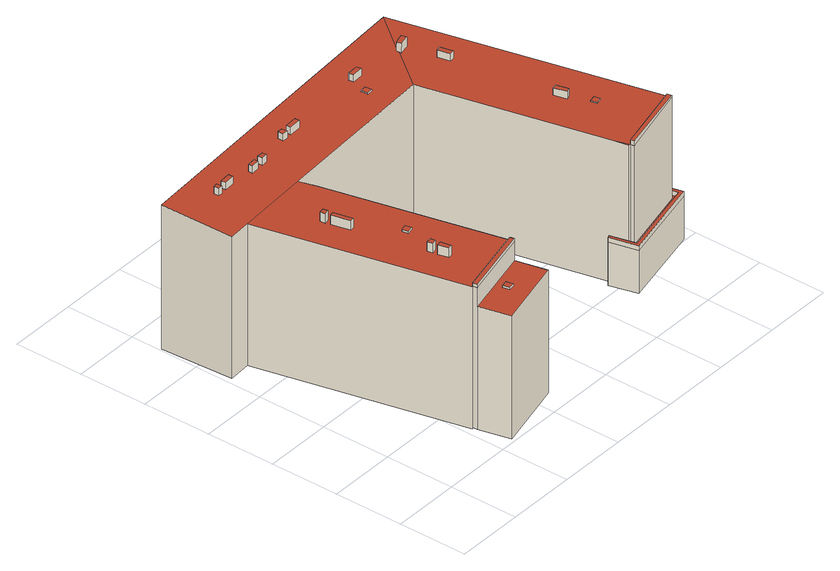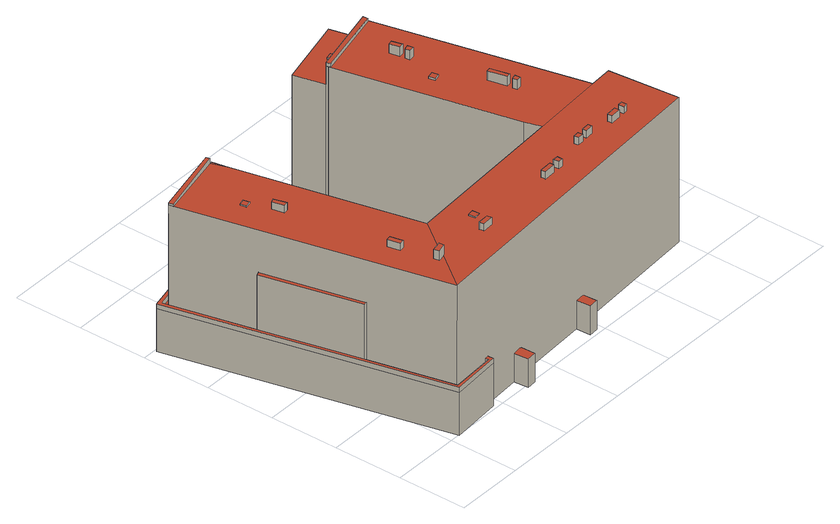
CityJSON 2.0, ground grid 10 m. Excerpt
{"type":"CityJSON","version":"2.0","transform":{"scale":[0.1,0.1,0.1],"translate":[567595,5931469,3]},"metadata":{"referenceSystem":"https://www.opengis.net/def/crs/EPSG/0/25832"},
"CityObjects":{
"building1":{"type":"Building","attributes":{"Grundfläche 2D":"1273.889647","Grundhöhe NN":"3.013"},"children":["building1-1","building1-2","building1-3","building1-4","building1-5","building1-6","building1-7","building1-8","building1-9","building1-10","building1-11","building1-12","building1-13","building1-14","building1-15","building1-16","building1-17","building1-18","building1-19","building1-20","building1-21"],"geometry":[{"type":"MultiSurface","lod":"3","boundaries":[[[0,1,2,3,4,5,6,7,8,9,10,11,12,13]],[[14,15,16,17,18,19,20,21,22]],[[23,24,25,26,27,28,29,30,31]],[[14,25,24,23,31,32,33,15]],[[34,27,26]],[[35,36,37,38]],[[39,40,41,42,43,44,45,46,47,48,49,50,51,52,53,54,55]],[[56,57,58,59]],[[60,61,62,63]],[[48,47,3,2]],[[4,3,47,46]],[[46,45,5,4]],[[6,44,43,7]],[[8,7,43,42]],[[9,8,42,41]],[[41,64,10,9]],[[64,65,11,10]],[[65,66,12,11]],[[66,67,13,12]],[[67,68,0,13]],[[68,69,1,0]],[[56,59,70,71]],[[57,56,71,72]],[[58,57,72,73]],[[33,32,74,75]],[[15,33,75,76]],[[16,15,76,77]],[[17,16,77,78]],[[17,78,79,37,18]],[[18,37,36,19]],[[19,36,80,81,20]],[[21,20,81,82]],[[22,21,82,83]],[[14,22,83,84]],[[25,14,84,85]],[[39,34,26,25,85,86,40]],[[34,39,55,27]],[[27,55,54,28]],[[28,54,53,29]],[[50,49,31,30,29,53,52,51]],[[2,1,69,87,70,59,58,73,88,63,62,89,74,32,31,49,48]],[[60,63,88,90]],[[61,60,90,91]],[[62,61,91,89]],[[38,37,79,92]],[[35,38,92,93]],[[36,35,93,80]],[[64,41,40,86,94]],[[65,64,94,95]],[[66,65,95,96]],[[67,66,96,97]],[[68,67,97,98]],[[98,87,69,68]],[[98,97,96,95,94,86,85,84,83,82,81,80,93,92,79,78,77,76,75,74,89,91,90,88,73,72,71,70,87]]],"semantics":{"surfaces":[{"type":"RoofSurface"},{"type":"WallSurface"},{"type":"GroundSurface"}],"values":[0,0,0,0,0,0,0,0,0,1,1,1,1,1,1,1,1,1,1,1,1,1,1,1,1,1,1,1,1,1,1,1,1,1,1,1,1,1,1,1,1,1,1,1,1,1,1,1,1,1,1,1,1,2]}}]},
"building1-1":{"type":"BuildingInstallation","parents":["building1"],"geometry":[{"type":"MultiSurface","lod":"3","boundaries":[[[99,100,101,102]],[[102,101,103,104]],[[99,102,104,105]],[[100,99,105,106]],[[101,100,106,103]]],"semantics":{"surfaces":[{"type":"RoofSurface"},{"type":"WallSurface"}],"values":[0,1,1,1,1]}}]},
"building1-2":{"type":"BuildingInstallation","parents":["building1"],"geometry":[{"type":"MultiSurface","lod":"3","boundaries":[[[107,108,109,110]],[[108,107,111,112]],[[110,109,113,114]],[[107,110,114,111]],[[109,108,112,113]]],"semantics":{"surfaces":[{"type":"RoofSurface"},{"type":"WallSurface"}],"values":[0,1,1,1,1]}}]},
"building1-3":{"type":"BuildingInstallation","parents":["building1"],"geometry":[{"type":"MultiSurface","lod":"3","boundaries":[[[115,116,117,118]],[[118,117,27,28]],[[115,118,28,29]],[[116,115,29,30]],[[117,116,30,27]]],"semantics":{"surfaces":[{"type":"RoofSurface"},{"type":"WallSurface"}],"values":[0,1,1,1,1]}}]},
"building1-4":{"type":"BuildingInstallation","parents":["building1"],"geometry":[{"type":"MultiSurface","lod":"3","boundaries":[[[119,120,121,122]],[[122,121,123,124]],[[119,122,124,125]],[[120,119,125,126]],[[121,120,126,123]]],"semantics":{"surfaces":[{"type":"RoofSurface"},{"type":"WallSurface"}],"values":[0,1,1,1,1]}}]},
"building1-5":{"type":"BuildingInstallation","parents":["building1"],"geometry":[{"type":"MultiSurface","lod":"3","boundaries":[[[127,128,129,130]],[[130,129,131,132]],[[132,133,127,130]],[[128,127,133,134]],[[134,131,129,128]]],"semantics":{"surfaces":[{"type":"RoofSurface"},{"type":"WallSurface"}],"values":[0,1,1,1,1]}}]},
"building1-6":{"type":"BuildingInstallation","parents":["building1"],"geometry":[{"type":"MultiSurface","lod":"3","boundaries":[[[135,136,137,138]],[[138,137,139,140]],[[135,138,140,141]],[[136,135,141,142]],[[137,136,142,139]]],"semantics":{"surfaces":[{"type":"RoofSurface"},{"type":"WallSurface"}],"values":[0,1,1,1,1]}}]},
"building1-7":{"type":"BuildingInstallation","parents":["building1"],"geometry":[{"type":"MultiSurface","lod":"3","boundaries":[[[143,144,145,146]],[[146,145,147,148]],[[143,146,148,149]],[[144,143,149,150]],[[145,144,150,147]]],"semantics":{"surfaces":[{"type":"RoofSurface"},{"type":"WallSurface"}],"values":[0,1,1,1,1]}}]},
"building1-8":{"type":"BuildingInstallation","parents":["building1"],"geometry":[{"type":"MultiSurface","lod":"3","boundaries":[[[151,152,153,154]],[[154,153,155,156]],[[151,154,156,157]],[[152,151,157,158]],[[153,152,158,155]]],"semantics":{"surfaces":[{"type":"RoofSurface"},{"type":"WallSurface"}],"values":[0,1,1,1,1]}}]},
"building1-9":{"type":"BuildingInstallation","parents":["building1"],"geometry":[{"type":"MultiSurface","lod":"3","boundaries":[[[159,160,161,162]],[[162,161,163,164]],[[159,162,164,165]],[[160,159,165,166]],[[161,160,166,163]]],"semantics":{"surfaces":[{"type":"RoofSurface"},{"type":"WallSurface"}],"values":[0,1,1,1,1]}}]},
"building1-10":{"type":"BuildingInstallation","parents":["building1"],"geometry":[{"type":"MultiSurface","lod":"3","boundaries":[[[167,168,169,170]],[[171,168,167,172,24]],[[171,173,169,168]],[[173,174,170,169]],[[23,172,167,170,174]]],"semantics":{"surfaces":[{"type":"RoofSurface"},{"type":"WallSurface"}],"values":[0,1,1,1,1]}}]},
"building1-11":{"type":"BuildingInstallation","parents":["building1"],"geometry":[{"type":"MultiSurface","lod":"3","boundaries":[[[175,176,177,178]],[[178,177,179,180]],[[175,178,180,181]],[[176,175,181,182]],[[177,176,182,179]]],"semantics":{"surfaces":[{"type":"RoofSurface"},{"type":"WallSurface"}],"values":[0,1,1,1,1]}}]},
"building1-12":{"type":"BuildingInstallation","parents":["building1"],"geometry":[{"type":"MultiSurface","lod":"3","boundaries":[[[183,184,185,186,187]],[[185,184,17,18]],[[186,185,18,19]],[[188,183,187,186,19,20]],[[184,183,188,17]]],"semantics":{"surfaces":[{"type":"RoofSurface"},{"type":"WallSurface"}],"values":[0,1,1,1,1]}}]},
"building1-13":{"type":"BuildingInstallation","parents":["building1"],"geometry":[{"type":"MultiSurface","lod":"3","boundaries":[[[189,190,191,192]],[[192,191,193,194]],[[189,192,194,195]],[[190,189,195,196]],[[191,190,196,193]]],"semantics":{"surfaces":[{"type":"RoofSurface"},{"type":"WallSurface"}],"values":[0,1,1,1,1]}}]},
"building1-14":{"type":"BuildingInstallation","parents":["building1"],"geometry":[{"type":"MultiSurface","lod":"3","boundaries":[[[197,198,199,200]],[[200,199,201,202]],[[197,200,202,203]],[[198,197,203,204]],[[199,198,204,201]]],"semantics":{"surfaces":[{"type":"RoofSurface"},{"type":"WallSurface"}],"values":[0,1,1,1,1]}}]},
"building1-15":{"type":"BuildingInstallation","parents":["building1"],"geometry":[{"type":"MultiSurface","lod":"3","boundaries":[[[205,206,207,208]],[[209,210,208,207]],[[210,211,205,208]],[[206,205,211,212]],[[207,206,212,209]]],"semantics":{"surfaces":[{"type":"RoofSurface"},{"type":"WallSurface"}],"values":[0,1,1,1,1]}}]},
"building1-16":{"type":"BuildingInstallation","parents":["building1"],"geometry":[{"type":"MultiSurface","lod":"3","boundaries":[[[213,214,215,216]],[[216,215,217,218]],[[213,216,218,219]],[[214,213,219,220]],[[215,214,220,217]]],"semantics":{"surfaces":[{"type":"RoofSurface"},{"type":"WallSurface"}],"values":[0,1,1,1,1]}}]},
"building1-17":{"type":"BuildingInstallation","parents":["building1"],"geometry":[{"type":"MultiSurface","lod":"3","boundaries":[[[221,222,223,224]],[[224,223,225,226]],[[226,227,221,224]],[[222,221,227,228]],[[228,225,223,222]]],"semantics":{"surfaces":[{"type":"RoofSurface"},{"type":"WallSurface"}],"values":[0,1,1,1,1]}}]},
"building1-18":{"type":"BuildingInstallation","parents":["building1"],"geometry":[{"type":"MultiSurface","lod":"3","boundaries":[[[229,230,231,232]],[[232,231,233,234]],[[229,232,234,235]],[[230,229,235,236]],[[231,230,236,233]]],"semantics":{"surfaces":[{"type":"RoofSurface"},{"type":"WallSurface"}],"values":[0,1,1,1,1]}}]},
"building1-19":{"type":"BuildingInstallation","parents":["building1"],"geometry":[{"type":"MultiSurface","lod":"3","boundaries":[[[237,238,239,240]],[[240,239,241,242]],[[237,240,242,243]],[[238,237,243,244]],[[239,238,244,241]]],"semantics":{"surfaces":[{"type":"RoofSurface"},{"type":"WallSurface"}],"values":[0,1,1,1,1]}}]},
"building1-20":{"type":"BuildingInstallation","parents":["building1"],"geometry":[{"type":"MultiSurface","lod":"3","boundaries":[[[245,246,247,248]],[[249,250,246,245]],[[248,247,251,252]],[[245,248,252,249]],[[250,251,247,246]]],"semantics":{"surfaces":[{"type":"RoofSurface"},{"type":"WallSurface"}],"values":[0,1,1,1,1]}}]},
"building1-21":{"type":"BuildingInstallation","parents":["building1"],"geometry":[{"type":"MultiSurface","lod":"3","boundaries":[[[253,254,255,256]],[[44,6,256,255,51]],[[6,5,253,256]],[[50,254,253,5,45]],[[51,255,254,50]]],"semantics":{"surfaces":[{"type":"RoofSurface"},{"type":"WallSurface"}],"values":[0,1,1,1,1]}}]}
},
"vertices":[
[412,495,72],[413,487,72],[419,487,72],[418,492,72],[483,496,72],[512,373,72],[546,232,72],[575,107,72],[461,80,72],[452,117,72],[448,115,72],[458,75,72],[581,103,72],[486,501,72],[150,361,213],[42,353,213],[111,57,213],[113,58,213],[114,51,213],[217,76,213],[216,80,213],[217,80,213],[157,337,213],[439,438,215],[436,432,215],[396,378,213],[456,117,213],[464,93,213],[465,87,213],[568,111,217],[567,118,217],[479,491,217],[3,457,217],[9,351,213],[461,93,213],[227,31,185],[217,76,185],[114,51,185],[125,6,185],[461,93,65],[456,117,65],[452,117,65],[461,80,65],[575,107,65],[546,232,65],[512,373,65],[483,496,65],[418,492,65],[419,487,65],[479,491,65],[507,372,65],[540,230,65],[567,118,65],[568,111,65],[465,87,65],[464,93,65],[355,504,43],[341,503,43],[342,481,43],[357,483,43],[222,494,43],[208,493,43],[209,472,43],[223,473,43],[448,115,65],[458,75,65],[581,103,65],[486,501,65],[412,495,65],[413,487,65],[357,483,0],[355,504,0],[341,503,0],[342,481,0],[3,457,0],[9,351,0],[42,353,0],[111,57,0],[113,58,0],[114,51,0],[217,76,0],[216,80,0],[217,80,0],[157,337,0],[150,361,0],[396,378,0],[456,117,0],[413,487,0],[223,473,0],[209,472,0],[222,494,0],[208,493,0],[125,6,0],[227,31,0],[448,115,0],[458,75,0],[581,103,0],[486,501,0],[412,495,0],
[210,426,226],[209,434,226],[202,434,226],[202,426,226],[202,434,215],[202,426,215],[210,426,215],[209,434,215],
[352,418,216],[343,417,216],[344,407,216],[353,408,216],[352,418,214],[343,417,214],[344,407,214],[353,408,214],
[568,111,220],[567,118,220],[464,93,220],[465,87,220],
[109,289,227],[102,288,227],[103,280,227],[110,282,227],[103,280,213],[110,282,213],[109,289,213],[102,288,213],
[467,372,226],[463,390,226],[456,389,226],[460,371,226],[456,389,215],[460,371,215],[467,372,215],[463,390,215],
[494,213,226],[490,230,226],[483,229,226],[488,211,226],[483,229,215],[488,211,215],[494,213,215],[490,230,215],
[236,428,226],[236,435,226],[218,434,226],[218,427,226],[218,434,215],[218,427,215],[236,428,215],[236,435,215],
[143,148,227],[135,147,227],[137,139,227],[144,141,227],[137,139,213],[144,141,213],[143,148,213],[135,147,213],
[94,425,226],[78,424,226],[79,417,226],[94,418,226],[79,417,215],[94,418,215],[94,425,215],[78,424,215],
[435,436,229],[436,429,229],[451,432,229],[449,440,229],[436,429,215],[435,436,215],[451,432,215],[449,440,215],
[70,424,226],[63,423,226],[64,416,226],[70,416,226],[64,416,215],[70,416,215],[70,424,215],[63,423,215],
[215,82,218],[113,58,218],[114,51,218],[217,76,218],[216,80,218],[215,82,213],
[111,275,227],[105,274,227],[111,247,227],[117,248,227],[111,247,213],[117,248,213],[111,275,213],[105,274,213],
[145,134,227],[138,133,227],[142,118,227],[148,119,227],[142,118,213],[148,119,213],[145,134,213],[138,133,213],
[510,187,217],[501,185,217],[503,176,217],[512,178,217],[503,176,215],[512,178,215],[510,187,215],[501,185,215],
[138,414,226],[138,420,226],[126,419,226],[126,413,226],[126,419,215],[126,413,215],[138,414,215],[138,420,215],
[367,444,226],[351,443,226],[352,436,226],[368,437,226],[352,436,215],[368,437,215],[367,444,215],[351,443,215],
[156,415,226],[155,421,226],[146,421,226],[147,414,226],[146,421,215],[147,414,215],[156,415,215],[155,421,215],
[157,199,216],[148,197,216],[150,188,216],[159,190,216],[150,188,213],[159,190,213],[157,199,213],[148,197,213],
[173,54,188],[164,52,188],[166,42,188],[175,44,188],[173,54,185],[164,52,185],[166,42,185],[175,44,185],
[512,373,154],[507,372,154],[540,230,154],[546,232,154]
]}
